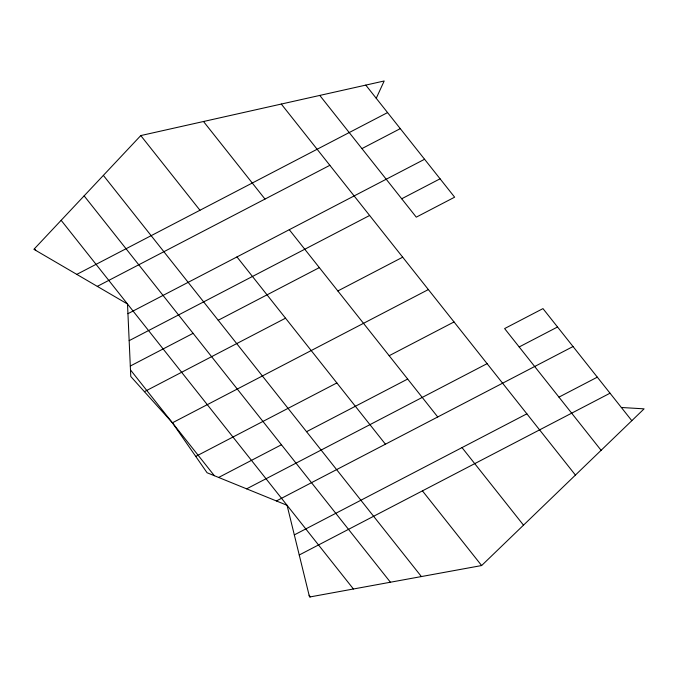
<?xml version="1.0" encoding="UTF-8"?>
<svg xmlns="http://www.w3.org/2000/svg" width="678" height="678" viewBox="0 0 678 678"><rect width="100%" height="100%" fill="white"/><g stroke="black" fill="none" stroke-linecap="round" stroke-linejoin="round"><path stroke-width="1.02" d="M376.239 98.293L384.18 80.979L140.77 135.575L33.9 249.318L127.506 304.024L130.778 376.493L172.415 422.809L207.087 472.752L287.065 505.296L309.541 597.021L481.626 565.545L644.1 408.842L621.362 407.495M76.792 274.378L387.57 112.59M97.301 286.37L329.855 165.305M361.933 148.601L400.291 128.634M127.947 313.685L424.572 159.262M129.159 340.661L369.629 215.477M401.707 198.773L440.064 178.806M130.303 366.027L193.111 333.33M218.214 320.262L319.338 267.615M144.406 391.655L285.531 318.185M337.839 290.955L402.69 257.191M172.415 422.809L428.36 289.565M195.739 456.413L336.864 382.943M389.172 355.713L454.031 321.948M218.638 477.456L281.446 444.76M306.549 431.691L407.673 379.044M246.631 488.846L487.101 363.654M519.178 346.958L557.536 326.991M276.404 500.957L573.029 346.534M294.32 534.9L526.874 413.826M558.952 397.13L597.31 377.163M299.244 554.994L610.03 393.206M365.781 85.106L454.633 197.179L416.275 217.155L319.779 95.42M631.82 420.691L542.968 308.609L504.61 328.576L601.106 450.311M281.294 104.056L575.427 475.075M203.51 121.506L264.996 199.069M289.277 229.698L437.734 416.97M462.015 447.599L523.501 525.153M140.77 135.575L199.968 210.256M236.969 256.928L385.426 444.192M422.428 490.864L481.626 565.545M103.37 175.39L421.394 576.563M84.131 195.866L390.426 582.233M61.156 220.316L353.424 588.996M34.434 248.75L35.739 250.394M130.481 369.908L214.358 475.71M309.1 595.225L310.405 596.869"/></g></svg>
